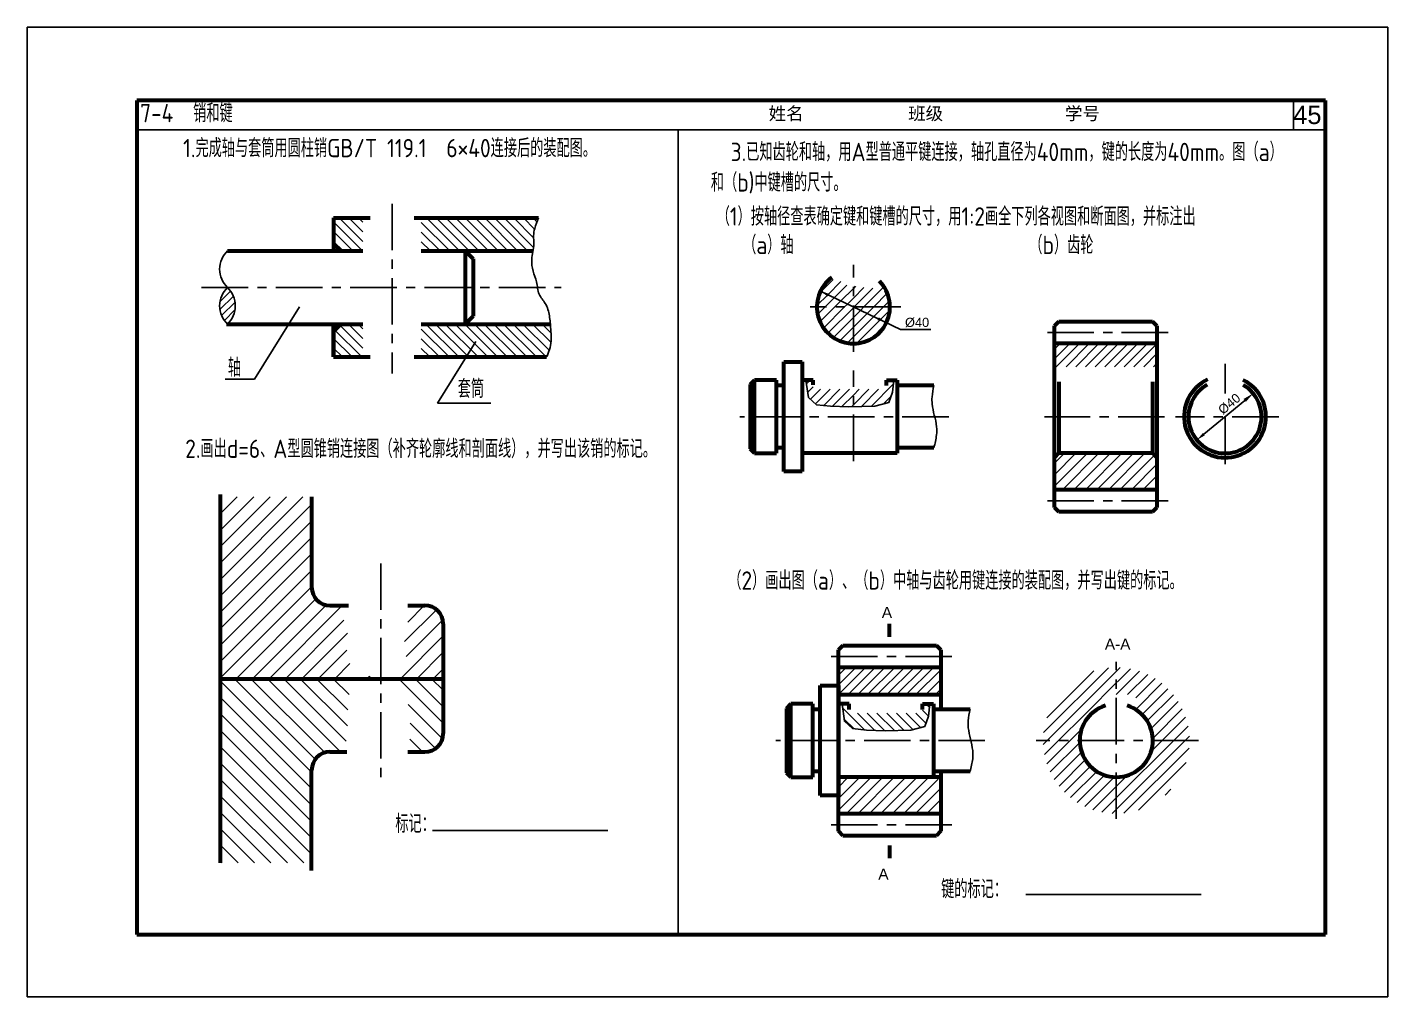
# Model space of a CAD drawing. Header units: millimetres. Extents: x 2332 to 3536, y 1191 to 2069.
# Drawn here: x 2331.6 to 2703.6, y 1490.5 to 1755.5 of the extents above; entities that cross this region are included whole.
import ezdxf

# ---------------------------------------------------------------- set-up
doc = ezdxf.new("R2010")
doc.units = ezdxf.units.MM
doc.linetypes.add('CENTER', pattern=[50.8, 31.75, -6.35, 6.35, -6.35])
for name, color, linetype in [('3中心线层', 1, 'CENTER'), ('TEXT', 7, 'Continuous'), ('THIN', 7, 'Continuous'), ('尺寸标注', 250, 'Continuous'), ('文字', 7, 'Continuous'), ('细实线', 7, 'Continuous')]:
    doc.layers.add(name, color=color, linetype=linetype)
doc.layers.add('粗实线', color=7, linetype='Continuous', lineweight=53)
doc.styles.add('dim', font='arial.ttf')
doc.styles.add('样式 1', font='arial.ttf', dxfattribs={"height": 5})
doc.styles.add('汉字', font='gbenor.shx', dxfattribs={"height": 5, "bigfont": 'gbcbig.shx'})
doc.dimstyles.new('ISO-25', dxfattribs={"dimtxt": 2.5, "dimasz": 3, "dimexe": 1.25, "dimexo": 0.625, "dimtad": 1, "dimdec": 0, "dimtxsty": 'dim', "dimcen": 2.5, "dimadec": 0, "dimazin": 0, "dimtfac": 1, "dimtdec": 0, "dimtmove": 0, "dimatfit": 3, "dimfxl": 0, "dimarcsym": 0})
doc.dimstyles.get("Standard").update_dxf_attribs({"dimtxt": 2.5, "dimasz": 3, "dimexe": 0.18, "dimexo": 0.0625, "dimgap": 0.09, "dimtad": 0, "dimtih": 1, "dimtoh": 1, "dimdec": 0, "dimzin": 0, "dimdsep": 46, "dimtxsty": 'dim', "dimcen": 0.09, "dimadec": 0, "dimazin": 0, "dimtfac": 1, "dimtdec": 0, "dimtofl": 0, "dimtmove": 0, "dimatfit": 3, "dimfxl": 0, "dimtolj": 1, "dimtzin": 0, "dimarcsym": 0})

# ---------------------------------------------------------------- blocks, each defined once
blk = doc.blocks.new('*D31')
at = {"layer": 'Defpoints', "color": 0, "transparency": 16777216}
for p in [(2666.83, 1655.4), (2651.42, 1642.66)]:
    blk.add_point(p, dxfattribs=at)
at = {"layer": '尺寸标注', "color": 0, "lineweight": -2, "transparency": 16777216}
blk.add_line((2658.86, 1648.81), (2664.52, 1653.49), dxfattribs=at)
at = {"layer": '尺寸标注', "color": 0, "transparency": 16777216}
blk.add_solid([(2664.2, 1653.88), (2664.84, 1653.11), (2666.83, 1655.4)], dxfattribs=at)
blk = doc.blocks.new('*D32')
at = {"layer": 'Defpoints', "color": 0, "transparency": 16777216}
for p in [(2666.83, 1655.4), (2651.42, 1642.66)]:
    blk.add_point(p, dxfattribs=at)
at = {"layer": 'TEXT', "color": 0, "lineweight": -2, "transparency": 16777216}
blk.add_line((2659.39, 1649.25), (2653.34, 1644.26), dxfattribs=at)
at = {"layer": 'TEXT', "color": 0, "transparency": 16777216}
blk.add_solid([(2653.08, 1644.58), (2653.61, 1643.94), (2651.42, 1642.66)], dxfattribs=at)
at = {"layer": 'TEXT', "color": 0, "transparency": 16777216, "insert": (2656.97, 1649.68), "char_height": 2.5, "attachment_point": 5, "rotation": 39.5641, "style": 'dim'}
blk.add_mtext('\\A1;  ', dxfattribs=at)

msp = doc.modelspace()

# ---------------------------------------------------------------- hatches: boundary and pattern name
at = {"layer": '细实线'}
h = msp.add_hatch(dxfattribs=at)
h.set_pattern_fill('ANSI31', color=256, scale=15, angle=90, style=0)
h.set_pattern_definition([(135, (1836.485, 1517.4756), (-1.325825, -1.325825), [])])
h.paths.add_polyline_path([(2423.38, 1703.35), (2415.38, 1703.35), (2415.38, 1696.35), (2417.38, 1694.35), (2423.38, 1694.35)])
edge = h.paths.add_edge_path()
edge.add_line((2439.38, 1703.35), (2439.38, 1694.35))
edge.add_line((2439.38, 1694.35), (2469.91, 1694.35))
edge.add_spline(control_points=[(2469.91, 1694.35), (2470.02, 1694.97), (2470.23, 1696.34), (2469.99, 1698.42), (2470.37, 1700.85), (2471.06, 1702.4), (2471.38, 1703.35)], knot_values=[0, 0, 0, 0, 1.89368, 4.156664, 6.207885, 9.206418, 9.206418, 9.206418, 9.206418], degree=3, periodic=0)
edge.add_line((2471.38, 1703.35), (2439.38, 1703.35))
edge = h.paths.add_edge_path()
edge.add_line((2439.38, 1674.35), (2439.38, 1665.35))
edge.add_line((2439.38, 1665.35), (2473.65, 1665.35))
edge.add_spline(control_points=[(2473.65, 1665.35), (2473.73, 1665.52), (2473.96, 1666.41), (2475.13, 1668.75), (2474.84, 1671.73), (2474.69, 1673.87), (2474.66, 1674.35)], knot_values=[30.159889, 30.159889, 30.159889, 30.159889, 30.733733, 32.898818, 37.896063, 39.321555, 39.321555, 39.321555, 39.321555], degree=3, periodic=0)
edge.add_line((2474.66, 1674.35), (2439.38, 1674.35))
h.paths.add_polyline_path([(2423.38, 1674.35), (2417.38, 1674.35), (2415.38, 1672.35), (2415.38, 1665.35), (2423.38, 1665.35)])
h = msp.add_hatch(dxfattribs=at)
h.set_pattern_fill('_USER', color=256, scale=1.5, angle=45, style=0, pattern_type=0)
h.set_pattern_definition([(45, (2193.7431, 1517.4756), (-1.06066, 1.06066), [])])
h.paths.add_polyline_path([(2386.38, 1684.35, 0.427538), (2386.38, 1674.35, 0.427538)])
h = msp.add_hatch(dxfattribs=at)
h.set_pattern_fill('ANSI31', color=256, scale=0.7, style=0)
h.set_pattern_definition([(45, (2516.5163, 1512.034), (-1.571545, 1.571545), [])])
h.paths.add_polyline_path([(2640.52, 1629.03), (2640.52, 1637.83), (2639.32, 1639.03), (2613.72, 1639.03), (2612.52, 1637.83), (2612.52, 1629.03)])
h = msp.add_hatch(dxfattribs=at)
h.set_pattern_fill('ANSI31', color=256, scale=15, style=0)
h.set_pattern_definition([(45, (2143.8207, 1510.8638), (-1.325825, 1.325825), [])])
h.paths.add_polyline_path([(2581.4, 1573), (2581.4, 1580.52), (2553.4, 1580.52), (2553.4, 1573)])
h = msp.add_hatch(dxfattribs=at)
h.set_pattern_fill('ANSI31', color=256, scale=15, angle=90, style=0)
h.set_pattern_definition([(135, (2143.8207, 1510.8638), (-1.325825, -1.325825), [])])
h.paths.add_polyline_path([(2556.4, 1568.02), (2556.4, 1570.52), (2554.41, 1570.52), (2555.08, 1565.81), (2557.3, 1563.8), (2561.13, 1563.4), (2566.16, 1563.19), (2573.21, 1563.4), (2577.04, 1564.4), (2578.05, 1567.22), (2578.45, 1570.52), (2576.4, 1570.52), (2576.4, 1568.02)])
h = msp.add_hatch(dxfattribs=at)
h.set_pattern_fill('ANSI31', color=256, scale=0.7, style=0)
h.set_pattern_definition([(45, (2457.4004, 1423.5225), (-1.571545, 1.571545), [])])
h.paths.add_polyline_path([(2581.4, 1540.52), (2581.4, 1549.32), (2580.2, 1550.52), (2554.6, 1550.52), (2553.4, 1549.32), (2553.4, 1540.52)])

# ---------------------------------------------------------------- linework, layer by layer
at = {"layer": '3中心线层', "color": 7, "ltscale": 0.4}
for p, q in [((2431.38, 1707.21), (2431.38, 1660.81)), ((2379.31, 1684.35), (2477.61, 1684.35)), ((2570.45, 1679.03), (2545.66, 1679.03)), ((2643.56, 1672.03), (2610.4, 1672.03)), ((2583.59, 1649.03), (2526.46, 1649.03)), ((2642.61, 1649.03), (2609.73, 1649.03)), ((2673.79, 1649.03), (2645.61, 1649.03)), ((2643.56, 1626.03), (2610.4, 1626.03)), ((2428.34, 1608.94), (2428.34, 1550.53)), ((2584.44, 1583.52), (2551.28, 1583.52)), ((2593.47, 1560.52), (2536.35, 1560.52)), ((2651.85, 1560.52), (2607.51, 1560.52)), ((2584.44, 1537.52), (2551.28, 1537.52))]:
    msp.add_line(p, q, dxfattribs=at)
for points in [[(2557.52, 1666.74), (2557.52, 1690.58)], [(2557.52, 1636.9), (2557.52, 1661.65)], [(2659.12, 1648.78), (2659.12, 1633.89)], [(2629.4, 1539.13), (2629.4, 1582.05)]]:
    msp.add_lwpolyline(points, dxfattribs=at)
at = {"layer": '3中心线层', "color": 7, "ltscale": 0.8}
msp.add_lwpolyline([(2659.12, 1663.52), (2659.12, 1655.39)], dxfattribs=at)
at = {"layer": 'Defpoints', "color": 0, "linetype": 'ByBlock'}
for p in [(2548.48, 1683.32), (2566.55, 1674.75)]:
    msp.add_point(p, dxfattribs=at)
at = {"layer": 'TEXT', "linetype": 'ByBlock'}
for points in [[(2550.92, 1682.62), (2550.56, 1681.87), (2548.48, 1683.32)], [(2564.47, 1676.2), (2564.11, 1675.44), (2566.55, 1674.75)]]:
    msp.add_solid(points, dxfattribs=at)
at = {"layer": 'THIN', "ltscale": 0.2}
msp.add_line((2677.81, 1735.48), (2677.81, 1727.48), dxfattribs=at)
at = {"layer": '尺寸标注', "color": 7}
msp.add_line((2548.48, 1683.32), (2570.43, 1672.91), dxfattribs=at)
msp.add_lwpolyline([(2570.43, 1672.91), (2578.67, 1672.91)], dxfattribs=at)
at = {"layer": '粗实线', "color": 7}
for p, q in [((2686.62, 1735.48), (2361.62, 1735.48)), ((2361.62, 1735.48), (2361.62, 1507.48)), ((2686.62, 1507.48), (2686.62, 1735.48)), ((2361.62, 1507.48), (2686.62, 1507.48))]:
    msp.add_line(p, q, dxfattribs=at)
at = {"layer": '粗实线'}
for p, q in [((2415.38, 1703.35), (2425.38, 1703.35)), ((2415.38, 1703.35), (2415.38, 1694.35)), ((2437.38, 1703.35), (2471.38, 1703.35)), ((2417.38, 1694.35), (2415.38, 1696.35)), ((2386.38, 1694.35), (2423.38, 1694.35)), ((2439.38, 1694.35), (2469.91, 1694.35)), ((2451.38, 1694.35), (2451.38, 1674.35)), ((2451.38, 1694.35), (2453.58, 1692.15)), ((2453.58, 1692.15), (2453.58, 1676.55)), ((2386.08, 1674.35), (2423.38, 1674.35)), ((2417.38, 1674.35), (2415.38, 1672.35)), ((2415.38, 1674.35), (2415.38, 1665.35)), ((2415.38, 1665.35), (2415.38, 1674.35)), ((2439.38, 1674.35), (2474.66, 1674.35)), ((2451.38, 1674.35), (2453.58, 1676.55)), ((2612.52, 1673.83), (2613.72, 1675.03)), ((2613.72, 1675.03), (2639.32, 1675.03)), ((2639.32, 1675.03), (2640.52, 1673.83)), ((2612.52, 1649.03), (2612.52, 1673.83)), ((2640.52, 1673.83), (2640.52, 1649.03)), ((2640.52, 1669.03), (2612.52, 1669.03)), ((2415.38, 1665.35), (2425.38, 1665.35)), ((2437.38, 1665.35), (2473.65, 1665.35)), ((2538.52, 1664.03), (2543.52, 1664.03)), ((2538.52, 1634.03), (2538.52, 1664.03)), ((2543.52, 1664.03), (2543.52, 1634.03)), ((2530.52, 1659.03), (2529.32, 1657.83)), ((2529.32, 1657.83), (2529.32, 1640.23)), ((2536.52, 1659.03), (2530.52, 1659.03)), ((2530.52, 1639.03), (2530.52, 1659.03)), ((2536.52, 1639.03), (2536.52, 1659.03)), ((2538.52, 1657.53), (2536.52, 1657.53)), ((2546.52, 1659.03), (2543.52, 1659.03)), ((2546.52, 1657.78), (2546.52, 1659.03)), ((2566.52, 1657.54), (2566.52, 1659.03)), ((2566.52, 1659.03), (2569.52, 1659.03)), ((2566.52, 1657.78), (2566.52, 1659.03)), ((2569.52, 1659.03), (2569.52, 1639.03)), ((2579.52, 1657.53), (2569.52, 1657.53)), ((2613.72, 1658.57), (2613.72, 1649.03)), ((2639.32, 1658.57), (2639.32, 1649.03)), ((2612.52, 1624.23), (2612.52, 1649.03)), ((2613.72, 1649.03), (2613.72, 1639.03)), ((2639.32, 1649.03), (2639.32, 1639.03)), ((2640.52, 1649.03), (2640.52, 1624.23)), ((2538.52, 1640.53), (2536.52, 1640.53)), ((2579.52, 1640.53), (2569.52, 1640.53)), ((2529.32, 1640.23), (2530.52, 1639.03)), ((2530.52, 1639.03), (2536.52, 1639.03)), ((2569.52, 1639.03), (2543.52, 1639.03)), ((2613.72, 1639.03), (2612.52, 1637.83)), ((2639.32, 1639.03), (2613.72, 1639.03)), ((2640.52, 1637.83), (2639.32, 1639.03)), ((2543.52, 1634.03), (2538.52, 1634.03)), ((2384.39, 1627.8), (2384.39, 1527.07)), ((2409.39, 1627.11), (2409.39, 1602.43)), ((2640.52, 1629.03), (2612.52, 1629.03)), ((2613.72, 1623.03), (2612.52, 1624.23)), ((2639.32, 1623.03), (2613.72, 1623.03)), ((2640.52, 1624.23), (2639.32, 1623.03)), ((2414.39, 1597.43), (2419.47, 1597.43)), ((2435.66, 1597.43), (2440.37, 1597.43)), ((2445.37, 1592.43), (2445.37, 1562.43)), ((2567.4, 1588.91), (2567.4, 1592.44)), ((2553.4, 1585.32), (2554.6, 1586.52)), ((2553.4, 1560.52), (2553.4, 1585.32)), ((2554.6, 1586.52), (2580.2, 1586.52)), ((2580.2, 1586.52), (2581.4, 1585.32)), ((2581.4, 1585.32), (2581.4, 1569.02)), ((2384.39, 1577.43), (2445.37, 1577.43)), ((2581.4, 1580.52), (2553.4, 1580.52)), ((2548.4, 1575.52), (2553.4, 1575.52)), ((2548.4, 1545.52), (2548.4, 1575.52)), ((2553.4, 1575.52), (2553.4, 1545.52)), ((2540.4, 1570.52), (2539.2, 1569.32)), ((2546.4, 1570.52), (2540.4, 1570.52)), ((2540.4, 1550.52), (2540.4, 1570.52)), ((2546.4, 1550.52), (2546.4, 1570.52)), ((2581.4, 1573), (2553.4, 1573)), ((2556.4, 1570.52), (2553.4, 1570.52)), ((2556.4, 1569.03), (2556.4, 1570.52)), ((2556.4, 1569.03), (2556.4, 1570.52)), ((2576.4, 1569.03), (2576.4, 1570.52)), ((2576.4, 1569.03), (2576.4, 1570.52)), ((2576.4, 1570.52), (2579.4, 1570.52)), ((2576.4, 1569.03), (2576.4, 1570.52)), ((2579.4, 1570.52), (2579.4, 1550.52)), ((2539.2, 1569.32), (2539.2, 1551.72)), ((2548.4, 1569.02), (2546.4, 1569.02)), ((2589.4, 1569.02), (2579.4, 1569.02)), ((2553.4, 1535.72), (2553.4, 1560.52)), ((2414.39, 1557.43), (2418.99, 1557.43)), ((2435.66, 1557.43), (2440.37, 1557.43)), ((2409.39, 1525), (2409.39, 1552.43)), ((2539.2, 1551.72), (2540.4, 1550.52)), ((2548.4, 1552.02), (2546.4, 1552.02)), ((2589.4, 1552.02), (2579.4, 1552.02)), ((2581.4, 1552.02), (2581.4, 1535.72)), ((2540.4, 1550.52), (2546.4, 1550.52)), ((2581.4, 1550.52), (2553.4, 1550.52)), ((2553.4, 1545.52), (2548.4, 1545.52)), ((2581.4, 1540.52), (2553.4, 1540.52)), ((2554.6, 1534.52), (2553.4, 1535.72)), ((2580.2, 1534.52), (2554.6, 1534.52)), ((2581.4, 1535.72), (2580.2, 1534.52)), ((2567.4, 1531.86), (2567.4, 1528.33))]:
    msp.add_line(p, q, dxfattribs=at)
for centre, radius, start, end in [((2557.52, 1679.03), 10, 126.3079, 44.4798), ((2659.12, 1649.03), 11.2, 115.1931, 63.5343), ((2659.12, 1649.03), 10, 119.1808, 59.9662), ((2414.39, 1602.43), 5, 180, 270), ((2440.37, 1592.43), 5, 0, 90), ((2629.4, 1560.52), 10, 107.4576, 72.5424), ((2440.37, 1562.43), 5, 270, 0), ((2414.39, 1552.43), 5, 90, 180)]:
    msp.add_arc(centre, radius, start, end, dxfattribs=at)
at = {"layer": '细实线', "color": 7}
for p, q in [((2703.62, 1755.48), (2331.62, 1755.48)), ((2331.62, 1755.48), (2331.62, 1490.48)), ((2703.62, 1490.48), (2703.62, 1755.48)), ((2361.62, 1727.48), (2686.62, 1727.48)), ((2331.62, 1490.48), (2703.62, 1490.48))]:
    msp.add_line(p, q, dxfattribs=at)
at = {"layer": '细实线'}
for p, q in [((2509.64, 1507.48), (2509.64, 1727.48)), ((2548.69, 1683.22), (2552.01, 1686.54)), ((2550.48, 1682.37), (2554.09, 1685.97)), ((2547.52, 1679.41), (2550.48, 1682.37)), ((2548.25, 1682.78), (2548.69, 1683.22)), ((2549.8, 1679.03), (2552.28, 1681.52)), ((2552.28, 1681.52), (2555.75, 1684.99)), ((2554.08, 1680.66), (2557.52, 1684.1)), ((2555.88, 1679.81), (2557.52, 1681.45)), ((2557.52, 1684.1), (2558.13, 1684.71)), ((2557.52, 1681.45), (2560.38, 1684.31)), ((2557.76, 1679.03), (2562.84, 1684.12)), ((2560.41, 1679.03), (2565.88, 1684.51)), ((2563.06, 1679.03), (2566.79, 1682.77)), ((2406.04, 1679.04), (2393.78, 1659.28)), ((2547.73, 1676.97), (2549.8, 1679.03)), ((2548.38, 1674.96), (2552.45, 1679.03)), ((2549.34, 1673.27), (2555.1, 1679.03)), ((2550.57, 1671.84), (2557.52, 1678.79)), ((2552.45, 1679.03), (2554.08, 1680.66)), ((2555.1, 1679.03), (2555.88, 1679.81)), ((2557.52, 1678.79), (2557.68, 1678.96)), ((2557.52, 1676.14), (2559.48, 1678.1)), ((2557.68, 1678.96), (2557.76, 1679.03)), ((2559.48, 1678.1), (2560.41, 1679.03)), ((2561.28, 1677.25), (2563.06, 1679.03)), ((2563.07, 1676.4), (2565.71, 1679.03)), ((2564.87, 1675.55), (2567.48, 1678.15)), ((2565.71, 1679.03), (2567.38, 1680.7)), ((2552.04, 1670.67), (2557.52, 1676.14)), ((2557.52, 1673.49), (2561.28, 1677.25)), ((2557.52, 1670.84), (2563.07, 1676.4)), ((2558.4, 1669.07), (2564.87, 1675.55)), ((2562.15, 1670.17), (2566.38, 1674.4)), ((2553.78, 1669.76), (2557.52, 1673.49)), ((2555.85, 1669.17), (2557.52, 1670.84)), ((2454.28, 1669.56), (2443.8, 1652.76)), ((2612.52, 1667.5), (2614.05, 1669.03)), ((2612.52, 1664.85), (2616.7, 1669.03)), ((2612.52, 1662.2), (2619.35, 1669.03)), ((2615.67, 1662.7), (2622, 1669.03)), ((2618.32, 1662.7), (2624.65, 1669.03)), ((2620.97, 1662.7), (2627.31, 1669.03)), ((2623.63, 1662.7), (2629.96, 1669.03)), ((2626.28, 1662.7), (2632.61, 1669.03)), ((2628.93, 1662.7), (2635.26, 1669.03)), ((2631.58, 1662.7), (2637.91, 1669.03)), ((2634.23, 1662.7), (2640.52, 1668.99)), ((2636.88, 1662.7), (2640.52, 1666.34)), ((2639.54, 1662.7), (2640.52, 1663.68)), ((2393.78, 1659.28), (2385.71, 1659.28)), ((2640.12, 1660.63), (2640.52, 1661.03)), ((2544.67, 1658), (2545.71, 1659.03)), ((2545, 1655.68), (2546.52, 1657.19)), ((2545.78, 1653.8), (2548.51, 1656.53)), ((2547.17, 1652.53), (2551.17, 1656.53)), ((2549.39, 1652.1), (2553.82, 1656.53)), ((2551.82, 1651.88), (2556.47, 1656.53)), ((2557.52, 1654.93), (2559.12, 1656.53)), ((2557.52, 1652.28), (2561.77, 1656.53)), ((2559.69, 1651.8), (2564.42, 1656.53)), ((2562.42, 1651.88), (2568.43, 1657.89)), ((2566.52, 1658.63), (2566.92, 1659.03)), ((2443.8, 1652.76), (2458.43, 1652.76)), ((2554.37, 1651.78), (2557.52, 1654.93)), ((2556.96, 1651.73), (2557.52, 1652.28)), ((2565.73, 1652.54), (2567.74, 1654.55)), ((2384.39, 1626.93), (2384.56, 1627.11)), ((2384.39, 1622.44), (2389.05, 1627.11)), ((2384.39, 1617.95), (2393.54, 1627.11)), ((2384.39, 1613.46), (2398.03, 1627.11)), ((2384.39, 1608.97), (2402.52, 1627.11)), ((2384.39, 1604.48), (2407.01, 1627.11)), ((2384.39, 1599.99), (2409.39, 1624.99)), ((2384.39, 1595.5), (2409.39, 1620.5)), ((2384.39, 1591.01), (2409.39, 1616.01)), ((2384.39, 1586.52), (2409.39, 1611.52)), ((2384.39, 1582.03), (2409.39, 1607.03)), ((2384.39, 1577.54), (2409.39, 1602.54)), ((2388.77, 1577.43), (2410.55, 1599.22)), ((2393.26, 1577.43), (2413.36, 1597.54)), ((2397.75, 1577.43), (2417.75, 1597.43)), ((2434.82, 1587.56), (2443.55, 1596.29)), ((2435.66, 1592.9), (2440.2, 1597.43)), ((2402.24, 1577.43), (2418.23, 1593.43)), ((2435.28, 1583.53), (2445.25, 1593.51)), ((2406.73, 1577.43), (2419.17, 1589.87)), ((2433.67, 1577.43), (2445.37, 1589.13)), ((2411.22, 1577.43), (2419.03, 1585.25)), ((2415.71, 1577.43), (2419.85, 1581.57)), ((2438.16, 1577.43), (2445.37, 1584.64)), ((2410.35, 1555.39), (2388.31, 1577.43)), ((2413, 1557.24), (2392.8, 1577.43)), ((2417.29, 1557.43), (2397.29, 1577.43)), ((2418.83, 1560.38), (2401.78, 1577.43)), ((2419.18, 1564.53), (2406.27, 1577.43)), ((2419.28, 1568.92), (2410.76, 1577.43)), ((2419.62, 1573.06), (2415.25, 1577.43)), ((2424.69, 1577.43), (2425.34, 1578.08)), ((2445.37, 1565.28), (2433.21, 1577.43)), ((2445.37, 1569.77), (2437.7, 1577.43)), ((2445.37, 1574.26), (2442.19, 1577.43)), ((2442.65, 1577.43), (2445.37, 1580.15)), ((2609.43, 1559.46), (2630.46, 1580.49)), ((2609.52, 1562.69), (2627.23, 1580.4)), ((2610.38, 1566.69), (2623.23, 1579.55)), ((2626.18, 1573.07), (2633.26, 1580.15)), ((2629.32, 1573.07), (2635.75, 1579.49)), ((2632.47, 1573.07), (2637.99, 1578.59)), ((2634.71, 1572.17), (2640.02, 1577.47)), ((2409.39, 1551.87), (2384.39, 1576.87)), ((2634.71, 1569.03), (2641.86, 1576.17)), ((2636.45, 1567.62), (2643.52, 1574.69)), ((2409.39, 1547.38), (2384.39, 1572.38)), ((2445.16, 1561), (2435.76, 1570.39)), ((2609.78, 1556.66), (2624.59, 1571.48)), ((2637.85, 1565.88), (2645, 1573.03)), ((2638.87, 1563.75), (2646.31, 1571.2)), ((2409.39, 1542.89), (2384.39, 1567.89)), ((2638.95, 1557.55), (2648.34, 1566.94)), ((2639.38, 1561.12), (2647.43, 1569.17)), ((2409.39, 1538.4), (2384.39, 1563.4)), ((2443.29, 1558.38), (2436.37, 1565.29)), ((2610.43, 1554.18), (2619.9, 1563.64)), ((2625.46, 1540.91), (2649.01, 1564.46)), ((2409.39, 1533.91), (2384.39, 1558.91)), ((2439.74, 1557.43), (2436.27, 1560.91)), ((2611.34, 1551.94), (2619.41, 1560.01)), ((2628.24, 1540.56), (2649.37, 1561.68)), ((2612.45, 1549.91), (2619.91, 1557.37)), ((2613.75, 1548.07), (2620.92, 1555.23)), ((2631.46, 1540.63), (2649.29, 1558.46)), ((2409.39, 1529.42), (2384.39, 1554.42)), ((2615.23, 1546.4), (2622.3, 1553.48)), ((2616.89, 1544.92), (2624.05, 1552.08)), ((2635.43, 1541.45), (2648.47, 1554.5)), ((2407.25, 1527.07), (2384.39, 1549.93)), ((2618.73, 1543.61), (2626.17, 1551.06)), ((2620.75, 1542.49), (2628.8, 1550.54)), ((2622.98, 1541.58), (2632.38, 1550.98)), ((2402.76, 1527.07), (2384.39, 1545.44)), ((2642.72, 1545.6), (2644.32, 1547.2)), ((2398.26, 1527.07), (2384.39, 1540.95)), ((2393.77, 1527.07), (2384.39, 1536.46)), ((2442.46, 1535.94), (2490.4, 1535.94)), ((2389.28, 1527.07), (2384.39, 1531.97)), ((2384.79, 1527.07), (2384.39, 1527.48)), ((2604.64, 1518.44), (2652.58, 1518.44))]:
    msp.add_line(p, q, dxfattribs=at)
for points in [[(2544.52, 1659.03), (2545.2, 1654.32), (2547.41, 1652.31), (2551.24, 1651.91), (2556.28, 1651.71), (2563.33, 1651.91), (2567.16, 1652.91), (2568.17, 1655.73), (2568.57, 1659.03)], [(2554.41, 1570.52), (2555.08, 1565.81), (2557.3, 1563.8), (2561.13, 1563.4), (2566.16, 1563.19), (2573.21, 1563.4), (2577.04, 1564.4), (2578.05, 1567.22), (2578.45, 1570.52)], [(2626.18, 1573.07), (2624.59, 1571.48)]]:
    msp.add_lwpolyline(points, dxfattribs=at)
for points in [[(2579.52, 1657.53, 0.031457), (2579.03, 1654.44, 0.051091), (2579.05, 1652.51, 0.039493), (2579.64, 1649.45, -0.038107), (2580.26, 1646.27, -0.061261), (2580.24, 1644.04, -0.038064), (2579.52, 1640.53)], [(2589.4, 1569.02, 0.031457), (2588.91, 1565.93, 0.051091), (2588.93, 1564, 0.039493), (2589.52, 1560.93, -0.038107), (2590.14, 1557.76, -0.061261), (2590.13, 1555.53, -0.038064), (2589.4, 1552.02)]]:
    msp.add_lwpolyline(points, format="xyb", dxfattribs=at)
for centre, start, end in [((2391.16, 1689.35), 133.7029, 226.2971), ((2391.16, 1679.35), 133.7029, 226.2971), ((2381.6, 1679.35), 313.7029, 46.2971)]:
    msp.add_arc(centre, 6.92, start, end, dxfattribs=at)
at = {"layer": '细实线', "start_tangent": (-0.313395, -0.949623), "end_tangent": (-0.439397, -0.898293)}
msp.add_spline([(2471.38, 1703.35), (2470.39, 1700.51), (2470.09, 1698.49), (2470.13, 1696.22), (2469.58, 1691.99), (2469.95, 1688.82), (2470.87, 1685.87), (2471.61, 1682.54), (2473.28, 1679.95), (2474.39, 1676.62), (2474.76, 1672.92), (2474.58, 1667.92), (2473.84, 1665.89), (2473.65, 1665.35)], degree=3, dxfattribs=at)

# ---------------------------------------------------------------- texts
at = {"layer": 'TEXT', "linetype": 'Continuous', "style": '汉字'}
msp.add_text('7-4  销和键', height=5, dxfattribs=at).set_placement((2362.49, 1729.5))
at = {"layer": 'TEXT', "style": 'dim'}
for s, p in [('A', (2565.29, 1594.04)), ('A-A', (2626.27, 1585.38)), ('A', (2564.33, 1522.53))]:
    msp.add_text(s, height=3, dxfattribs=at).set_placement(p)
at = {"layer": 'TEXT', "linetype": 'Continuous', "char_height": 5, "attachment_point": 1, "style": '汉字'}
for s, insert, width in [('  1.完成轴与套筒用圆柱销GB/T 119.1  6×40连接后的装配图。', (2368.82, 1724.95), 130.992), ('（{\\F|c134;a}）轴', (2527.37, 1698.48), 102.9074), ('（{\\F|c134;b}）齿轮', (2605.62, 1698.48), 102.9074), ('  2.画出d=6、A型圆锥销连接图（补齐轮廓线和剖面线），并写出该销的标记。', (2369.41, 1642.77), 148.467), ('（2）画{\\F|c134;出}图（a{\\F|c134;）、（}b{\\F|c134;）}中轴与{\\F|c134;齿}轮{\\F|c134;用键连接的装配图，并写出键的标记。}', (2523.31, 1606.76), 164.7656), ('\\pt65;标记：{\\L                                    }', (2432.28, 1540.28), 102.9074), ('\\pt65;键的标记：{\\L                                    }', (2581.51, 1522.42), 102.9074)]:
    msp.add_mtext(s, dxfattribs=dict(at, insert=insert, width=width))
at = {"layer": '尺寸标注', "color": 7, "style": 'dim'}
msp.add_text('%%c40', height=2.5, dxfattribs=at).set_placement((2571.63, 1673.57))
msp.add_text('%%c40', height=2.5, rotation=39.6932, dxfattribs=at).set_placement((2658.54, 1649.49))
at = {"layer": '尺寸标注', "color": 7, "insert": (2681.62, 1731.48), "char_height": 5, "width": 10, "attachment_point": 5, "style": '样式 1'}
msp.add_mtext('45', dxfattribs=at)
at = {"layer": '文字', "color": 7, "insert": (2529.6, 1731.71), "char_height": 3.5, "width": 313.5, "attachment_point": 4}
msp.add_mtext('{\\fSimSun|b0|i0|c134|p2;  姓名            班级              学号}', dxfattribs=at)
at = {"layer": '细实线', "color": 7, "style": '汉字'}
msp.add_text('（1）按轴径查表确定键和键槽的尺寸，用1:2画全下列各视图和断面图，并标注出', height=5, dxfattribs=at).set_placement((2520.13, 1701.27))
at = {"layer": '细实线', "style": '汉字'}
for s, p in [('轴', (2386.48, 1659.97)), ('套筒', (2449.34, 1654.15))]:
    msp.add_text(s, height=5, dxfattribs=at).set_placement(p)
at = {"layer": '细实线', "color": 7, "insert": (2518.54, 1723.9), "char_height": 5, "width": 158.9158, "attachment_point": 1, "style": '汉字'}
msp.add_mtext('  3.已知齿轮和轴，用A型普通平键连接，轴孔直径为40mm，键的长度为40mm。图（a）和（b)中键槽的尺寸。', dxfattribs=at)

# ---------------------------------------------------------------- dimensions: what is measured, and where the dimension line sits
at = {"layer": 'TEXT'}
dim = msp.add_diameter_dim_2p(p1=(2666.83, 1655.4), p2=(2651.42, 1642.66), text='  ', dimstyle='Standard', override={"dimtxt": 2.5, "dimasz": 2.5, "dimexe": 1.25, "dimexo": 0, "dimgap": 0.625, "dimtad": 1, "dimtih": 0, "dimtoh": 0, "dimzin": 8, "dimlunit": 6, "dimcen": 2.5, "dimtofl": 1}, dxfattribs=at)
dim.commit()
dim.dimension.update_dxf_attribs({"geometry": '*D32', "text_midpoint": (2658.16, 1648.24), "dimtype": 163})
at = {"layer": '尺寸标注', "color": 7}
dim = msp.add_diameter_dim_2p(p1=(2651.42, 1642.66), p2=(2666.83, 1655.4), text='  ', dimstyle='ISO-25', override={"dimexe": 2, "dimexo": 0}, dxfattribs=at)
dim.commit()
dim.dimension.update_dxf_attribs({"geometry": '*D31', "text_midpoint": (2660.09, 1649.83), "dimtype": 163})

doc.saveas('drawing.dxf')
